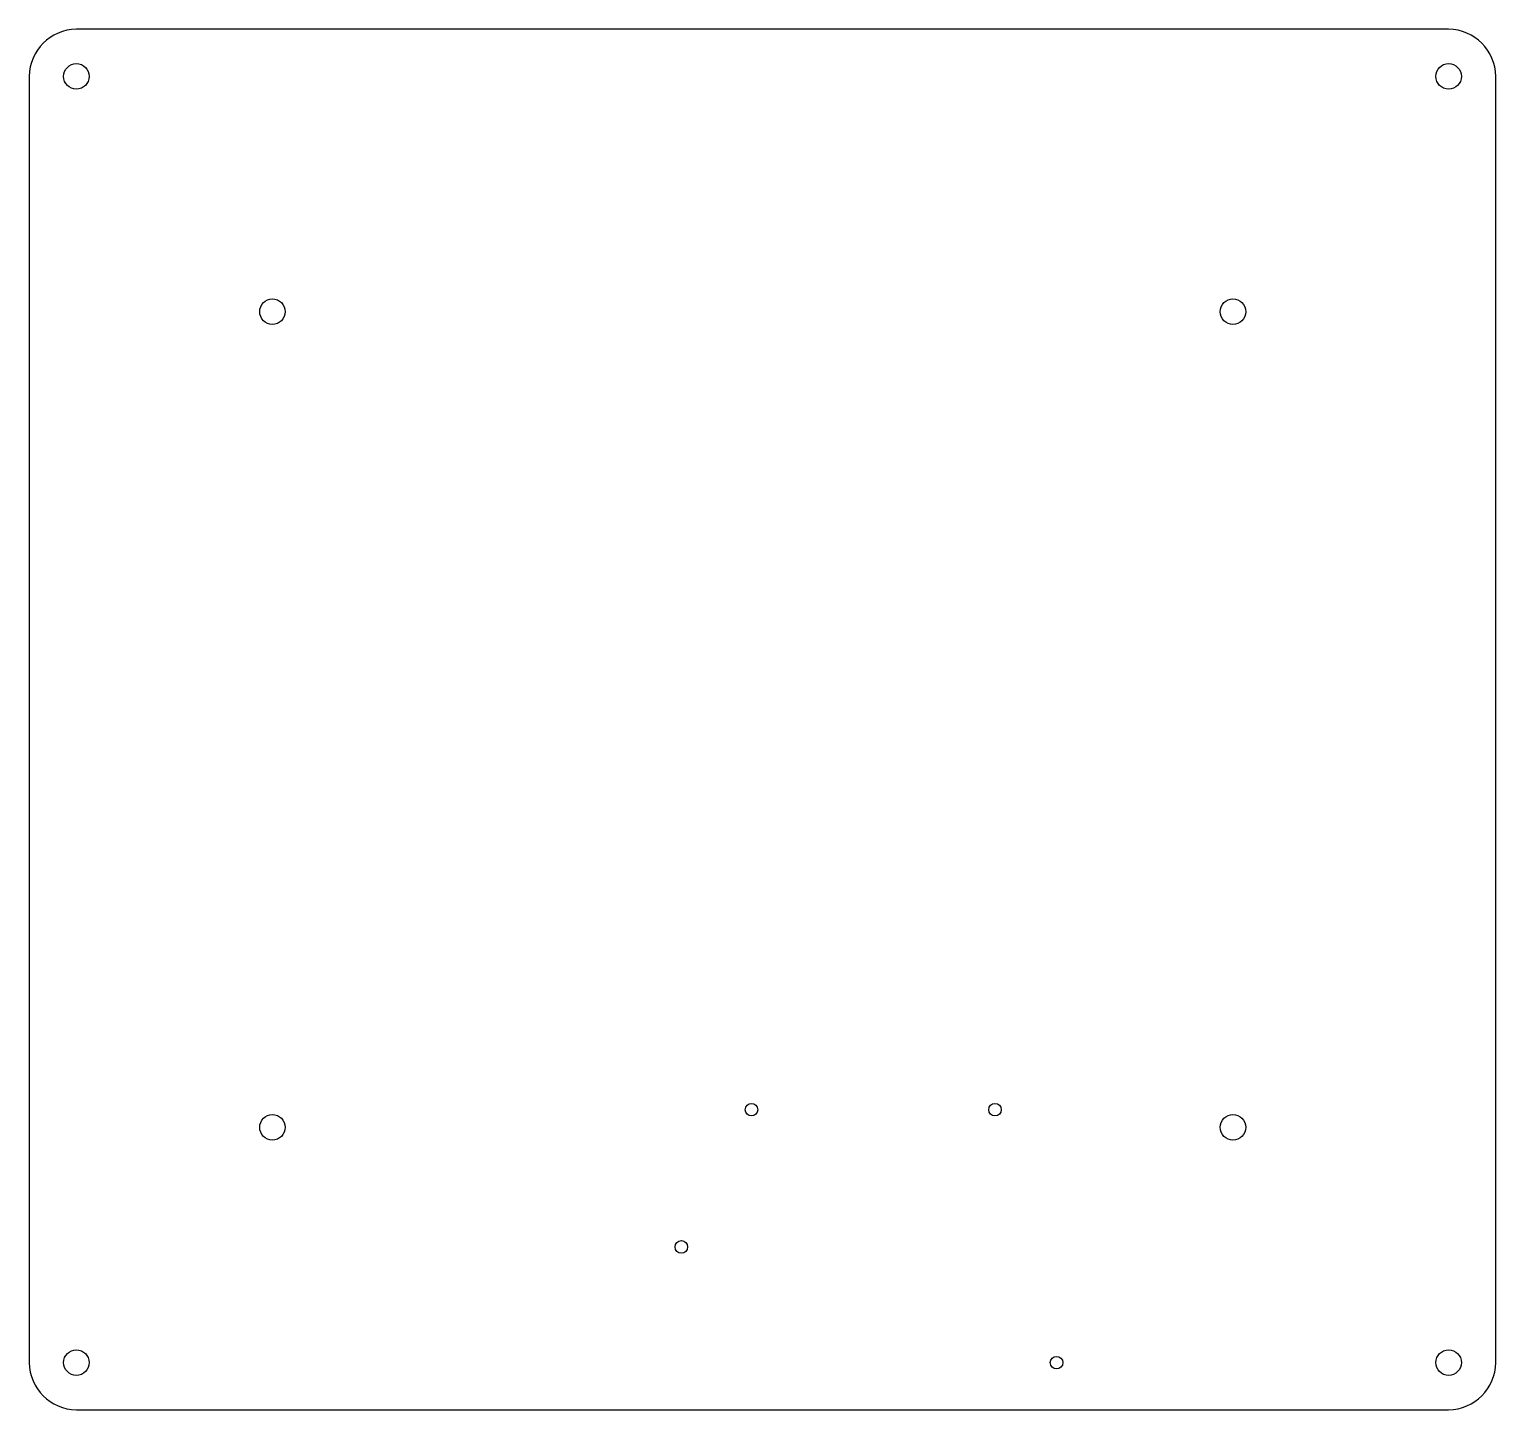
# Model space of a CAD drawing. Header units: millimetres. Extents: x -107 to 267, y -176 to 176.
import ezdxf

# ---------------------------------------------------------------- set-up
doc = ezdxf.new("R2010")
doc.units = ezdxf.units.MM
doc.layers.add('Shape2DView', color=7, linetype='CONTINUOUS')

msp = doc.modelspace()

# ---------------------------------------------------------------- linework, layer by layer
at = {"layer": 'Shape2DView'}
for p, q in [((255, 176), (-95, 176)), ((-107, 164), (-107, -164)), ((267, -164), (267, 164)), ((-95, -176), (255, -176))]:
    msp.add_line(p, q, dxfattribs=at)
for centre, radius in [((-95, 164), 3.25), ((255, 164), 3.25), ((-45, 104), 3.25), ((200, 104), 3.25), ((-45, -104), 3.25), ((77.2, -99.5), 1.6), ((139.3, -99.5), 1.6), ((200, -104), 3.25), ((59.3, -134.5), 1.6), ((-95, -164), 3.25), ((255, -164), 3.25), ((155, -164), 1.6)]:
    msp.add_circle(centre, radius, dxfattribs=at)
for centre, start, end in [((-95, 164), 90, 180), ((255, 164), 0, 90), ((-95, -164), 180, -90), ((255, -164), -90, 0)]:
    msp.add_arc(centre, 12, start, end, dxfattribs=at)

doc.saveas('drawing.dxf')
